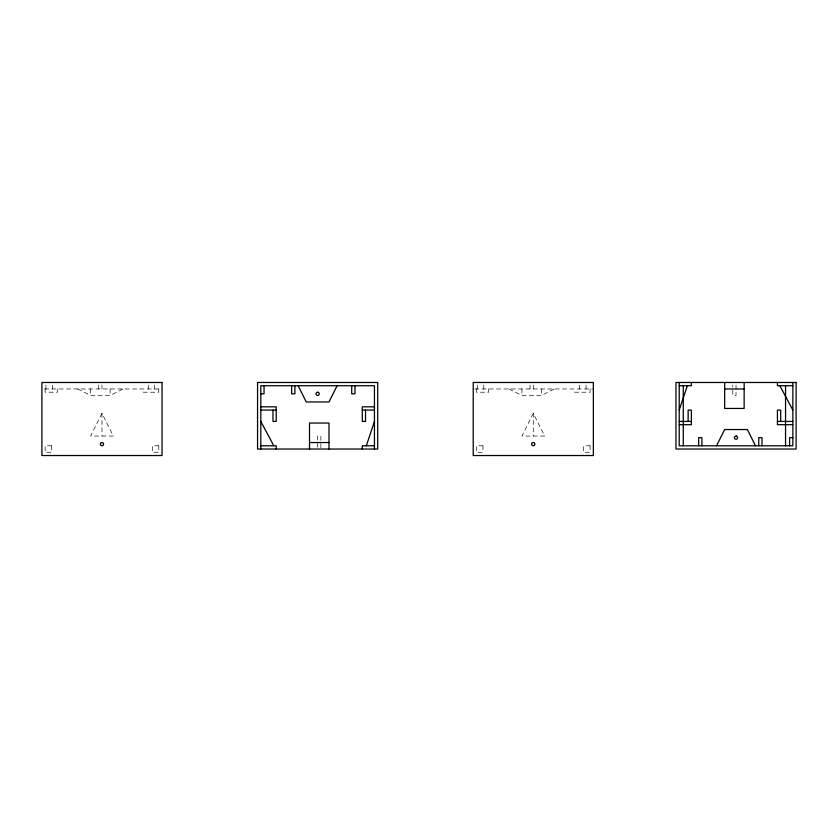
<?xml version="1.0" encoding="UTF-8"?>
<svg xmlns="http://www.w3.org/2000/svg" width="838" height="838" viewBox="0 0 838 838"><rect width="100%" height="100%" fill="white"/><g stroke="black" fill="none" stroke-linecap="round" stroke-linejoin="round"><path stroke-width="0.63" stroke-dasharray="4.19 3.14" d="M101.974 413.323L90.609 436.043L113.34 436.043L101.974 413.323L101.974 436.043M533.282 413.323L521.917 436.043L544.648 436.043L533.282 413.323L533.282 436.043M77.62 388.968L90.609 395.463L110.092 395.463L123.081 388.968M508.928 388.968L521.917 395.463L541.4 395.463L554.389 388.968M44.508 388.968L162.038 388.968M474.518 388.968L593.356 388.968M736.026 385.071L736.026 395.463L732.789 395.463L732.789 385.071M590.109 388.968L590.109 392.215L574.679 392.215L574.679 388.968M586.045 385.071L586.045 388.968M579.55 385.071L579.55 388.968M541.4 388.968L541.4 395.463M533.272 385.071L533.272 388.968M530.045 385.071L530.045 388.968M521.917 388.968L521.917 395.463M488.638 388.968L488.638 392.215L476.455 392.215L476.455 388.968M483.767 385.071L483.767 388.968M477.272 385.071L477.272 388.968M320.87 447.733L320.87 436.043L317.633 436.043L317.633 447.733M158.791 388.968L158.791 392.215L143.371 392.215L143.371 388.968M154.737 385.071L154.737 388.968M148.242 385.071L148.242 388.968M110.092 388.968L110.092 395.463M101.964 385.071L101.964 388.968M98.727 385.071L98.727 388.968M90.609 388.968L90.609 395.463M57.319 388.968L57.319 392.215L45.147 392.215L45.147 388.968M52.448 385.071L52.448 388.968M45.954 385.071L45.954 388.968M51.642 445.785L45.147 445.785L45.147 452.279L51.642 452.279L51.642 445.785M158.791 445.785L152.296 445.785L152.296 452.279L158.791 452.279L158.791 445.785M482.95 445.785L476.455 445.785L476.455 452.279L482.95 452.279L482.95 445.785M590.109 445.785L583.615 445.785L583.615 452.279L590.109 452.279L590.109 445.785"/><path stroke-width="1.26" d="M366.332 445.785L374.45 421.43M679.209 410.075L687.328 385.721M337.106 385.721L328.988 401.957L306.258 401.957L298.139 385.721M716.542 445.785L724.661 429.548L747.391 429.548L755.509 445.785M679.209 385.721L691.381 385.721L691.381 382.474M792.853 385.721L777.434 385.721L777.434 382.474M724.661 388.968L744.144 388.968M260.807 393.839L264.054 393.839L264.054 385.721M260.807 406.828L276.226 406.828L276.226 421.43L272.979 421.43L272.979 410.075M374.45 406.828L362.278 406.828L362.278 421.43L365.525 421.43L365.525 410.075M260.807 410.075L276.226 410.075M362.278 410.075L374.45 410.075M679.209 421.43L691.381 421.43M777.434 421.43L792.853 421.43M679.209 424.677L691.381 424.677L691.381 410.075L688.134 410.075L688.134 421.43M792.853 424.677L777.434 424.677L777.434 410.075L780.681 410.075L780.681 421.43M792.853 437.666L789.606 437.666L789.606 445.785M309.505 442.537L328.988 442.537M260.807 445.785L276.226 445.785L276.226 449.032M374.45 445.785L362.278 445.785L362.278 449.032M779.864 385.721L792.853 410.075M260.807 421.43L273.796 445.785M792.853 382.474L792.853 445.785L679.209 445.785L679.209 382.474M785.552 385.721L785.552 445.785M762.004 445.785L762.004 437.666L758.757 437.666L758.757 445.785M744.144 382.474L744.144 408.452L724.661 408.452L724.661 382.474M701.93 445.785L701.93 437.666L698.683 437.666L698.683 445.785M683.263 385.721L683.263 445.785M374.45 449.032L374.45 385.721L260.807 385.721L260.807 449.032M354.966 385.721L354.966 393.839L351.719 393.839L351.719 385.721M328.988 449.032L328.988 423.054L309.505 423.054L309.505 449.032M294.892 385.721L294.892 393.839L291.645 393.839L291.645 385.721M162.038 382.474L41.9 382.474L41.9 455.526L162.038 455.526L162.038 382.474M377.697 382.474L257.559 382.474L257.559 449.032L377.697 449.032L377.697 382.474M593.356 382.474L473.208 382.474L473.208 455.526L593.356 455.526L593.356 382.474M796.1 382.474L675.962 382.474L675.962 449.032L796.1 449.032L796.1 382.474M317.864 392.226L317.445 392.226A1.624 1.624 0 0 0 317.382 395.442L317.812 395.452A1.624 1.624 0 0 0 317.864 392.226M736.267 436.064L735.848 436.053A1.624 1.624 0 0 0 735.785 439.28L736.214 439.28A1.624 1.624 0 0 0 736.267 436.064M533.523 442.558L533.094 442.548A1.624 1.624 0 0 0 533.041 445.774L533.46 445.774A1.624 1.624 0 0 0 533.523 442.558M102.215 442.558L101.786 442.548A1.624 1.624 0 0 0 101.733 445.774L102.152 445.774A1.624 1.624 0 0 0 102.215 442.558"/></g></svg>
